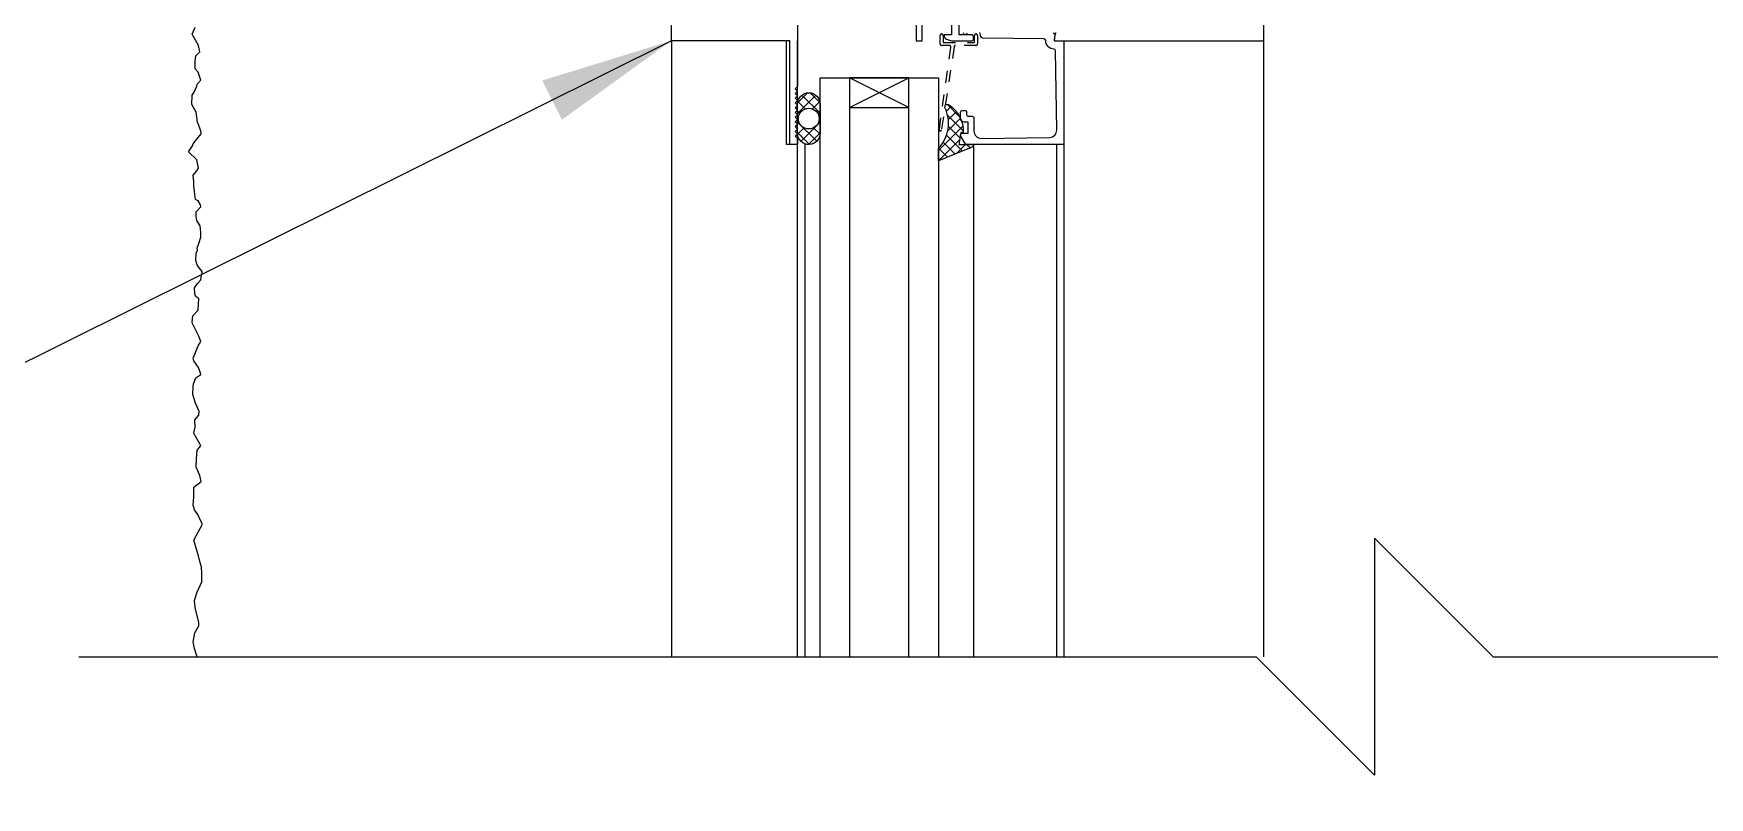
# Model space of a CAD drawing. Header units: inches. Extents: x 2854 to 3090, y 372 to 469.
# Drawn here: x 3048.29 to 3062.44, y 440.26 to 446.71 of the extents above; entities that cross this region are included whole.
import ezdxf

# ---------------------------------------------------------------- set-up
doc = ezdxf.new("R2010")
doc.units = ezdxf.units.IN
doc.header["$LTSCALE"] = 0.5
doc.header["$MEASUREMENT"] = 0
doc.linetypes.add('HIDDEN2', pattern=[0.1875, 0.125, -0.0625])
for name, color, linetype in [('HATCH', 12, 'CONTINUOUS'), ('LINE18', 9, 'CONTINUOUS'), ('line25', 2, 'CONTINUOUS'), ('LINE9', 9, 'CONTINUOUS'), ('TEXT', 4, 'CONTINUOUS')]:
    doc.layers.add(name, color=color, linetype=linetype)
doc.styles.add('DIM', font='romans.shx', dxfattribs={"width": 0.7})
doc.dimstyles.new('ext_12', dxfattribs={"dimscale": 12, "dimtxt": 0.09375, "dimasz": 0.09375, "dimexe": 0.09375, "dimexo": 0.0625, "dimgap": 0.0625, "dimtad": 1, "dimdec": 1, "dimzin": 3, "dimdsep": 46, "dimlunit": 4, "dimtxsty": 'DIM', "dimcen": 0.09, "dimdle": 0.09375, "dimclrt": 4, "dimadec": 0, "dimazin": 0, "dimtfac": 1, "dimtdec": 1, "dimtmove": 2, "dimatfit": 3, "dimfxl": 1, "dimfrac": 2, "dimtolj": 1, "dimtzin": 0, "dimarcsym": 0})

msp = doc.modelspace()

# ---------------------------------------------------------------- hatches: boundary and pattern name
at = {"layer": 'HATCH'}
h = msp.add_hatch(dxfattribs=at)
h.set_pattern_fill('ANSI37', color=256, scale=0.5, style=0)
h.set_pattern_definition([(45, (334.283646, -74.344136), (-0.0441941738, 0.0441941738), []), (135, (334.283646, -74.344136), (-0.0441941738, -0.0441941738), [])])
h.paths.add_polyline_path([(3054.927, 446.114), (3054.927, 445.868, -0.973119), (3054.737, 445.862), (3054.737, 446.114, -1.00028)])
h.paths.add_polyline_path([(3054.744, 445.991, 1), (3054.919, 445.991, 1)], flags=16)
h.paths.add_polyline_path([(3056.098, 445.773), (3056.222, 445.773, -0.392741), (3056.203, 445.747), (3055.927, 445.636), (3055.927, 445.741, 0.314564), (3055.981, 446.084), (3055.985, 446.111), (3056.011, 446.111, -0.149443), (3056.114, 445.992), (3056.114, 445.991, 0.192913), (3056.122, 445.97, -0.089226), (3056.136, 445.876), (3056.117, 445.873, 0.315299), (3056.115, 445.87)])
h.paths.add_polyline_path([(3055.46, 447.152, 0.772598), (3055.485, 447.167, -0.343149), (3055.489, 447.178), (3055.506, 447.187, -0.131652), (3055.51, 447.188), (3055.528, 447.188, -0.414214), (3055.536, 447.18), (3055.536, 446.991, -0.414214), (3055.528, 446.983), (3055.51, 446.983, -0.131652), (3055.506, 446.984), (3055.489, 446.994, -0.343149), (3055.485, 447.005, 0.772598), (3055.46, 447.02), (3055.352, 446.912), (3055.146, 446.912), (3055.038, 447.02, 0.772598), (3055.013, 447.005, -0.343149), (3055.009, 446.994), (3054.993, 446.984, -0.131652), (3054.989, 446.983), (3054.97, 446.983, -0.414214), (3054.962, 446.991), (3054.962, 447.18, -0.414214), (3054.97, 447.188), (3054.989, 447.188, -0.131652), (3054.993, 447.187), (3055.009, 447.178, -0.343149), (3055.013, 447.167, 0.772598), (3055.038, 447.152), (3055.146, 447.259), (3055.352, 447.259)])
h.paths.add_polyline_path([(3055.277, 446.971), (3055.222, 446.971, -0.323848), (3055.165, 447.012, -0.326502), (3055.165, 447.16, -0.323848), (3055.222, 447.201), (3055.277, 447.201, -0.323848), (3055.334, 447.16, -0.326502), (3055.334, 447.012, -0.323848)], flags=16)

# ---------------------------------------------------------------- linework, layer by layer
for p, q in [((3054.737, 441.45), (3054.737, 446.648)), ((3058.672, 441.45), (3058.672, 446.648)), ((3054.802, 441.45), (3054.802, 445.777)), ((3056.223, 445.773), (3056.223, 441.45)), ((3056.986, 445.773), (3056.986, 441.45))]:
    msp.add_line(p, q, dxfattribs=at)
msp.add_lwpolyline([(3049.67, 441.45), (3049.646, 441.518), (3049.634, 441.574), (3049.646, 441.635), (3049.65, 441.652), (3049.684, 441.711), (3049.682, 441.738), (3049.653, 441.866), (3049.646, 441.923), (3049.665, 441.988), (3049.707, 442.082), (3049.709, 442.154), (3049.705, 442.206), (3049.69, 442.265), (3049.68, 442.3), (3049.663, 442.357), (3049.642, 442.433), (3049.713, 442.569), (3049.701, 442.594), (3049.674, 442.649), (3049.646, 442.689), (3049.634, 442.729), (3049.642, 442.796), (3049.642, 442.882), (3049.703, 442.928), (3049.692, 442.98), (3049.661, 443.05), (3049.663, 443.121), (3049.669, 443.192), (3049.701, 443.23), (3049.692, 443.247), (3049.648, 443.32), (3049.642, 443.337), (3049.651, 443.387), (3049.649, 443.448), (3049.684, 443.487), (3049.686, 443.519), (3049.655, 443.59), (3049.64, 443.634), (3049.632, 443.666), (3049.634, 443.727), (3049.638, 443.754), (3049.657, 443.802), (3049.699, 443.832), (3049.697, 443.842), (3049.68, 443.89), (3049.642, 443.947), (3049.634, 443.97), (3049.655, 444.016), (3049.678, 444.073), (3049.699, 444.111), (3049.684, 444.155), (3049.67, 444.184), (3049.63, 444.262), (3049.628, 444.274), (3049.632, 444.327), (3049.674, 444.371), (3049.676, 444.381), (3049.682, 444.469), (3049.655, 444.493), (3049.649, 444.511), (3049.646, 444.564), (3049.672, 444.6), (3049.699, 444.629), (3049.711, 444.702), (3049.676, 444.744), (3049.669, 444.758), (3049.657, 444.794), (3049.661, 444.855), (3049.672, 444.88), (3049.669, 444.897), (3049.682, 444.937), (3049.701, 444.991), (3049.701, 445.029), (3049.693, 445.086), (3049.674, 445.117), (3049.665, 445.13), (3049.661, 445.165), (3049.661, 445.205), (3049.699, 445.245), (3049.697, 445.262), (3049.676, 445.298), (3049.655, 445.308), (3049.646, 445.377), (3049.642, 445.424), (3049.64, 445.459), (3049.634, 445.513), (3049.665, 445.551), (3049.68, 445.572), (3049.665, 445.643), (3049.596, 445.71), (3049.63, 445.76), (3049.636, 445.779), (3049.667, 445.817), (3049.703, 445.863), (3049.701, 445.888), (3049.676, 445.947), (3049.672, 445.96), (3049.667, 446.002), (3049.661, 446.044), (3049.623, 446.109), (3049.628, 446.188), (3049.644, 446.214), (3049.667, 446.266), (3049.67, 446.283), (3049.699, 446.314), (3049.678, 446.384), (3049.653, 446.411), (3049.653, 446.472), (3049.659, 446.52), (3049.691, 446.554), (3049.682, 446.593), (3049.674, 446.623), (3049.67, 446.629), (3049.628, 446.703), (3049.653, 446.763)], dxfattribs=at)
at = {"layer": 'HATCH', "flags": 128}
for points in [[(3053.672, 446.648), (3053.672, 441.45)], [(3056.922, 445.773), (3056.922, 441.45)]]:
    msp.add_lwpolyline(points, dxfattribs=at)
at = {"layer": 'HATCH'}
for points in [[(3054.737, 445.862), (3054.737, 446.114, -1), (3054.927, 446.114), (3054.927, 445.868, -0.973119)], [(3056.098, 445.773), (3056.223, 445.773), (3056.223, 445.771, -0.36397), (3056.203, 445.747), (3055.927, 445.636), (3055.927, 445.741, 0.314564), (3055.981, 446.084), (3055.985, 446.111), (3056.011, 446.111, -0.264552), (3056.136, 445.876), (3056.117, 445.873, 0.315299), (3056.115, 445.87)]]:
    msp.add_lwpolyline(points, format="xyb", close=True, dxfattribs=at)
msp.add_circle((3054.832, 445.991), 0.0875, dxfattribs=at)
at = {"layer": 'LINE18'}
for p, q in [((3054.643, 446.648), (3053.687, 446.648)), ((3054.643, 445.773), (3054.643, 446.648)), ((3054.927, 441.45), (3054.927, 446.334)), ((3054.927, 446.334), (3055.927, 446.334)), ((3055.927, 446.334), (3055.927, 441.45)), ((3054.737, 445.773), (3054.643, 445.773))]:
    msp.add_line(p, q, dxfattribs=at)
for points in [[(3054.737, 446.898), (3054.737, 446.263), (3054.717, 446.243), (3054.737, 446.223), (3054.717, 446.203), (3054.737, 446.183), (3054.717, 446.163), (3054.737, 446.143), (3054.717, 446.123), (3054.737, 446.103), (3054.717, 446.083), (3054.737, 446.063), (3054.717, 446.043), (3054.737, 446.023), (3054.717, 446.003), (3054.737, 445.983), (3054.717, 445.963), (3054.737, 445.943), (3054.717, 445.923), (3054.737, 445.903), (3054.717, 445.883), (3054.737, 445.863), (3054.717, 445.843), (3054.737, 445.823), (3054.737, 445.773), (3054.672, 445.773), (3054.672, 446.648), (3053.672, 446.648), (3053.672, 447.273)], [(3055.738, 446.881), (3055.738, 446.648), (3055.788, 446.648), (3055.788, 446.881)]]:
    msp.add_lwpolyline(points, dxfattribs=at)
for points in [[(3056.921, 446.713, 0.36397), (3056.911, 446.705), (3056.903, 446.66, 0.466308), (3056.913, 446.648), (3058.672, 446.648), (3058.672, 447.273)], [(3056.036, 446.836), (3056.036, 446.698), (3055.974, 446.698), (3055.974, 446.69, 0.325505), (3055.994, 446.662), (3056.036, 446.648), (3056.208, 446.648, 0.414214), (3056.223, 446.663), (3056.223, 446.683, 0.414214), (3056.208, 446.698), (3056.101, 446.698), (3056.101, 446.781)], [(3056.895, 446.713, -0.457705), (3056.909, 446.696), (3056.902, 446.648), (3056.986, 446.648), (3056.986, 445.773), (3056.166, 445.773, -0.267949), (3056.153, 445.78), (3056.116, 445.844, -0.57735), (3056.129, 445.867), (3056.176, 445.867), (3056.176, 445.961), (3056.144, 445.961, -0.414214), (3056.114, 445.991), (3056.114, 446.045, -0.414214), (3056.129, 446.06), (3056.149, 446.06, -0.414214), (3056.164, 446.045), (3056.164, 446.026, 0.414214), (3056.179, 446.011), (3056.211, 446.011, -0.414214), (3056.226, 445.996), (3056.226, 445.886, 0.418403), (3056.288, 445.824), (3056.866, 445.832, 0.413933), (3056.925, 445.893), (3056.916, 446.564, 0.407793), (3056.901, 446.578, -0.413876), (3056.832, 446.649, 0.412234), (3056.817, 446.664), (3056.299, 446.671, -0.339454), (3056.284, 446.683), (3056.276, 446.717)], [(3056.168, 446.713, -1), (3056.138, 446.714)]]:
    msp.add_lwpolyline(points, format="xyb", dxfattribs=at)
at = {"layer": 'LINE18', "linetype": 'HIDDEN2'}
msp.add_lwpolyline([(3055.971, 446.633), (3056.226, 446.633, 0.414214), (3056.231, 446.638), (3056.231, 446.693, -1), (3056.256, 446.693), (3056.256, 446.621, -0.414214), (3056.243, 446.608), (3056.071, 446.608, 0.370632), (3056.059, 446.598), (3055.952, 445.895, -0.995096), (3055.934, 445.898), (3056.032, 446.594, 0.455835), (3056.02, 446.608), (3055.953, 446.608, -0.414214), (3055.941, 446.621), (3055.941, 446.693, -1), (3055.966, 446.693), (3055.966, 446.638, 0.414214)], format="xyb", close=True, dxfattribs=at)
at = {"layer": 'LINE18'}
msp.add_lwpolyline([(3055.177, 446.334), (3055.177, 446.084), (3055.677, 446.084), (3055.677, 446.334)], close=True, dxfattribs=at)
at = {"layer": 'line25', "color": 12}
for p, q in [((3055.177, 446.334), (3055.177, 441.45)), ((3055.177, 446.084), (3055.677, 446.334)), ((3055.677, 446.084), (3055.177, 446.334)), ((3055.677, 441.45), (3055.677, 446.334))]:
    msp.add_line(p, q, dxfattribs=at)
at = {"layer": 'LINE9'}
for p, q in [((3059.608, 442.45), (3060.608, 441.45)), ((3059.608, 442.45), (3059.608, 440.45)), ((3048.67, 441.45), (3058.608, 441.45)), ((3059.608, 440.45), (3058.608, 441.45)), ((3060.608, 441.45), (3070.547, 441.45))]:
    msp.add_line(p, q, dxfattribs=at)

# ---------------------------------------------------------------- leaders
at = {"layer": 'TEXT'}
for points in [[(3053.672, 446.648), (3045.001, 442.334), (3043.971, 442.334)], [(3054.643, 430.95), (3045.001, 442.334), (3043.971, 442.334)]]:
    msp.add_leader(points, dimstyle='ext_12', override={"dimgap": 0.0625, "dimtad": 0}, dxfattribs=at)

doc.saveas('drawing.dxf')
